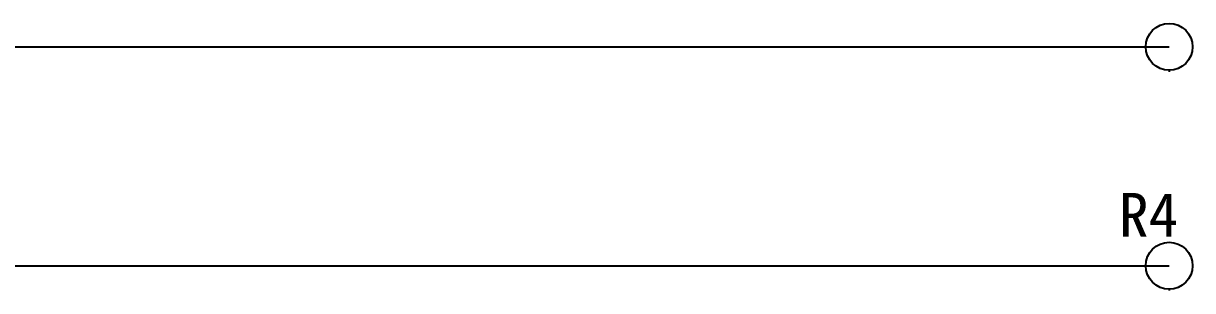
# Model space of a CAD drawing. Extents: x 10 to 297, y 3 to 207.
# Drawn here: x 74.9 to 128.3, y 116.8 to 129 of the extents above; entities that cross this region are included whole.
import ezdxf

# ---------------------------------------------------------------- set-up
doc = ezdxf.new("R2010")
doc.units = 0
doc.layers.get('0').update_dxf_attribs({"linetype": 'CONTINUOUS'})
doc.layers.add('圖框層', color=7, linetype='CONTINUOUS')
doc.layers.add('標尺寸層', color=3, linetype='CONTINUOUS')
doc.styles.add('STSL', font='kaiu.ttf')

msp = doc.modelspace()

# ---------------------------------------------------------------- linework, layer by layer
at = {"color": 7}
for centre in [(127.258, 127.959), (127.258, 117.959)]:
    msp.add_circle(centre, 1.071, dxfattribs=at)
at = {"layer": '標尺寸層', "color": 7}
for p, q in [((13.446, 127.959), (127.258, 127.959)), ((127.254, 126.888), (127.254, 126.822)), ((13.446, 117.959), (127.258, 117.959)), ((127.254, 116.888), (127.254, 116.822))]:
    msp.add_line(p, q, dxfattribs=at)

# ---------------------------------------------------------------- texts
at = {"layer": '圖框層', "color": 7, "style": 'STSL'}
msp.add_text('R4', height=2, dxfattribs=at).set_placement((124.957, 119.286))

doc.saveas('drawing.dxf')
